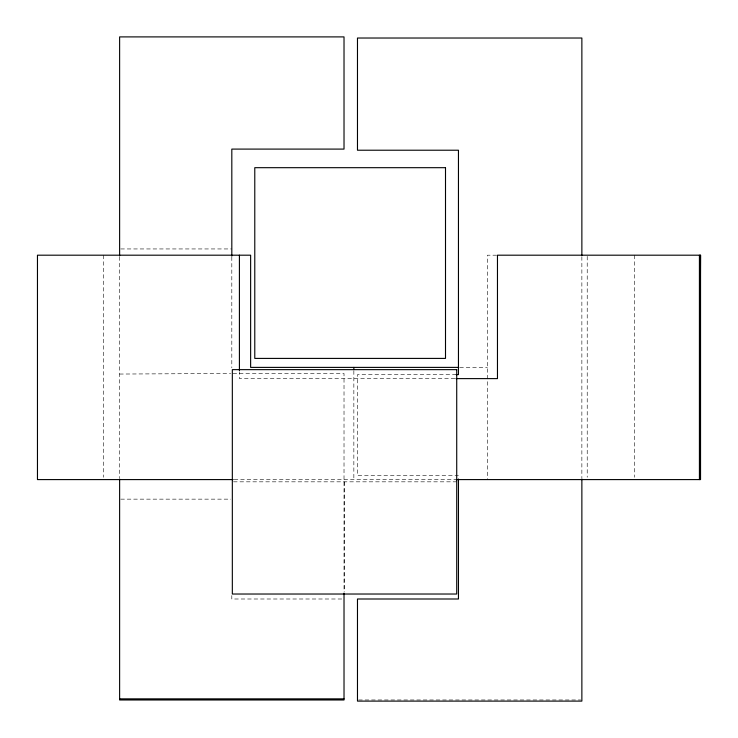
<?xml version="1.0" encoding="UTF-8"?>
<svg xmlns="http://www.w3.org/2000/svg" width="738" height="738" viewBox="0 0 738 738"><rect width="100%" height="100%" fill="white"/><g stroke="black" fill="none" stroke-linecap="round" stroke-linejoin="round"><path stroke-width="0.55" stroke-dasharray="3.69 2.77" d="M119.621 374.046L230.671 373.493M120.764 248.946L231.815 248.946M496.582 255.191L487.366 255.191L487.366 479.589M459.746 367.395L487.366 367.395M232.968 373.483L344.019 373.483L344.019 592.097M456.158 374.609L357.478 374.609L357.478 475.586L458.455 475.586M454.839 378.612L239.416 378.612L239.416 371.758M234.195 479.589L455.355 479.589M233.476 481.831L456.721 481.831M120.764 499.146L230.671 499.146M341.722 598.998L231.815 598.998L231.815 595.557M358.631 699.975L580.723 699.975M634.348 255.191L634.348 477.283M587.217 256.344L587.217 477.283M581.867 256.75L581.867 477.79M353.853 370.827L353.853 479.589M344.526 481.831L344.526 591.738M231.815 256.944L231.815 367.773M119.621 256.787L119.621 477.818M103.652 255.191L103.652 477.283"/><path stroke-width="1.11" d="M699.993 364.517L700.537 255.191L497.467 255.191L497.467 378.612L455.992 378.612M458.639 367.395L250.634 367.395L250.634 255.191L37.463 255.191L37.463 479.589L233.171 479.589M456.158 374.609L458.455 374.609L458.455 150.22L357.478 150.22L357.478 38.025L581.867 38.025L581.867 255.606M455.909 479.589L700.537 479.589L700.537 255.191M119.621 698.858L344.019 698.858M699.421 255.191L699.421 479.589M581.867 478.925L581.867 701.1L357.478 701.1L357.478 598.998L458.455 598.998L458.455 479.017M353.853 367.395L353.853 369.683M344.019 593.251L344.019 699.975L119.621 699.975L119.621 478.971M239.416 255.191L239.416 370.614M231.815 256.114L231.815 149.094L344.019 149.094L344.019 36.9L119.621 36.9L119.621 255.837M445.503 167.683L254.776 167.683L254.776 358.41L445.503 358.41L445.503 167.683M456.721 369.637L232.332 369.637L232.332 594.025L456.721 594.025L456.721 369.637"/></g></svg>
